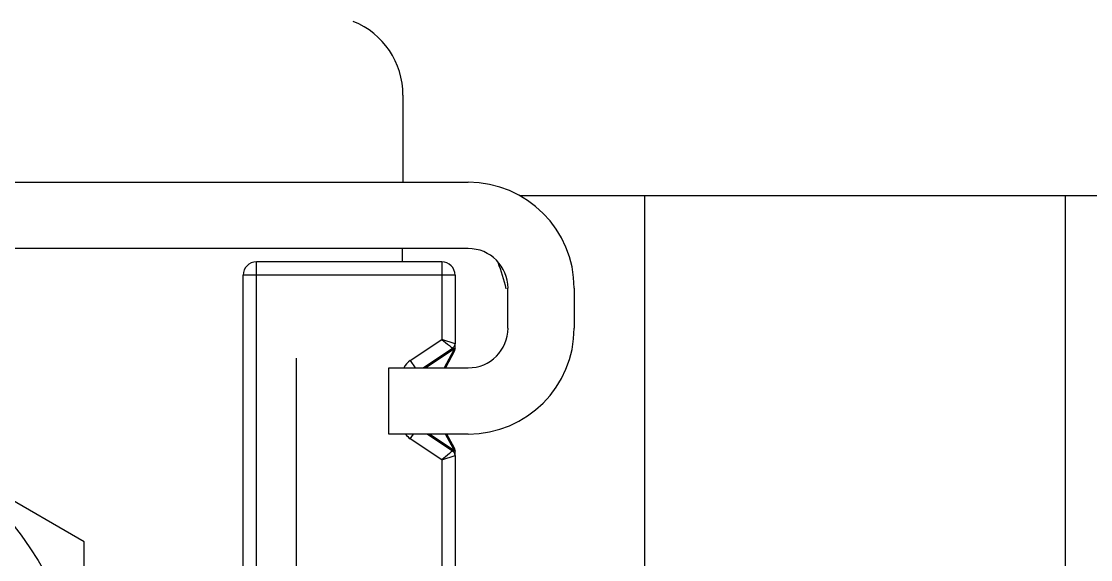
# Model space of a CAD drawing. Extents: x 27938 to 650306, y -92720 to 1524912.
# Drawn here: x 293919.2 to 294278.4, y 822648.8 to 822829.5 of the extents above; entities that cross this region are included whole.
import ezdxf

# ---------------------------------------------------------------- set-up
doc = ezdxf.new("R2010")
doc.units = 0
doc.header["$LTSCALE"] = 1000
doc.header["$MEASUREMENT"] = 0

msp = doc.modelspace()

# ---------------------------------------------------------------- linework, layer by layer
at = {"linetype": 'Continuous'}
for p, q in [((294047.37, 822804.76), (294047.37, 822775.48)), ((293775.7, 822775.48), (294069.32, 822775.48)), ((294086.55, 822771.03), (297442.35, 822771.03)), ((294128.59, 822637.57), (294128.59, 822771.03)), ((294269.94, 822637.57), (294269.94, 822771.03)), ((294069.32, 822753.24), (293775.7, 822753.24)), ((294047.07, 822753.24), (294047.07, 822748.79)), ((293998.14, 822618.6), (293998.14, 822748.79)), ((294060.42, 822748.79), (293998.14, 822748.79)), ((294060.42, 822748.79), (294060.42, 822722.7)), ((293993.69, 822615.42), (293993.69, 822744.34)), ((294064.87, 822744.34), (293993.69, 822744.34)), ((294064.87, 822744.34), (294064.87, 822721.27)), ((294082.66, 822726.54), (294082.66, 822739.89)), ((294104.91, 822739.89), (294104.91, 822726.54)), ((294049.85, 822715.65), (294060.42, 822722.7)), ((294064.87, 822721.27), (294060.42, 822722.7)), ((294054.19, 822713.2), (294064.07, 822719.79)), ((294064.36, 822719.38), (294055.1, 822713.2)), ((294064.36, 822719.06), (294061.22, 822713.2)), ((294064.71, 822718.88), (294061.66, 822713.2)), ((294064.36, 822719.38), (294064.36, 822719.06)), ((294064.36, 822719.06), (294064.71, 822718.88)), ((294064.59, 822719.16), (294064.4, 822719.08)), ((294064.87, 822719.51), (294064.87, 822721.24)), ((293940.3, 822654.73), (293833.53, 822716.37)), ((294011.59, 822544.12), (294011.59, 822716.43)), ((294049.85, 822715.65), (294051.48, 822713.2)), ((294042.62, 822690.95), (294042.62, 822713.2)), ((294042.62, 822713.2), (294069.32, 822713.2)), ((294069.32, 822690.95), (294042.62, 822690.95)), ((294049.85, 822689.39), (294050.89, 822690.95)), ((294064.07, 822685.25), (294055.52, 822690.95)), ((294056.43, 822690.95), (294064.36, 822685.67)), ((294064.36, 822685.98), (294061.7, 822690.95)), ((294064.71, 822686.16), (294062.14, 822690.95)), ((294060.42, 822682.34), (294049.85, 822689.39)), ((294064.71, 822686.16), (294064.36, 822685.98)), ((294060.42, 822682.34), (294064.87, 822683.77)), ((294064.36, 822685.98), (294064.36, 822685.67)), ((294064.59, 822685.88), (294064.4, 822685.96)), ((294064.87, 822683.8), (294064.87, 822685.53)), ((294064.87, 822683.77), (294064.87, 822500.97)), ((294060.42, 822682.34), (294060.42, 822503.82)), ((293940.3, 822531.44), (293940.3, 822654.73))]:
    msp.add_line(p, q, dxfattribs=at)
msp.add_circle((293833.53, 822593.08), 106.77, dxfattribs=at)
for centre, radius, start, end in [((294020.68, 822804.76), 26.69, 0, 67.9757), ((294069.32, 822739.89), 35.59, 0, 90), ((294069.32, 822739.89), 13.35, 0, 90), ((293998.14, 822744.34), 4.45, 90, 180), ((294060.42, 822744.34), 4.45, 0, 90), ((293995.91, 822717.65), 88.97, 14.375, 20.3315), ((294069.32, 822726.54), 35.59, 270, 0), ((294069.32, 822726.54), 13.35, 270, 0), ((294063.09, 822721.27), 1.78, 303.6901, 0), ((294063.82, 822720.66), 1.68, 288.7744, 290.2094), ((294064.11, 822720.03), 0.995, 298.7138, 301.9), ((294063.53, 822719.51), 1.33, 331.8161, 0), ((294053.3, 822710.47), 6.23, 123.6901, 153.8796), ((294053.3, 822694.58), 6.23, 215.8766, 236.3099), ((294063.53, 822685.53), 1.33, 0, 28.1839), ((294063.09, 822683.77), 1.78, 0, 56.3099), ((294063.82, 822684.38), 1.68, 69.7941, 71.2334), ((294064.11, 822685.01), 0.995, 58.1081, 61.2843)]:
    msp.add_arc(centre, radius, start, end, dxfattribs=at)
for points, knots in [([(294060.42, 822722.7), (294061.27, 822722.02), (294062.52, 822721.09), (294063.68, 822720.04), (294064.07, 822719.79)], [0, 0, 0, 0, 0.698346, 1, 1, 1, 1]), ([(294064.07, 822719.79), (294064.14, 822719.83), (294064.45, 822719.9), (294064.39, 822719.52), (294064.36, 822719.38)], [0, 0, 0, 0, 0.346904, 1, 1, 1, 1]), ([(294064.36, 822719.38), (294064.41, 822719.39), (294064.58, 822719.46), (294064.74, 822719.55), (294064.81, 822719.65)], [0, 0, 0, 0, 0.29815, 1, 1, 1, 1]), ([(294064.81, 822719.65), (294064.83, 822719.68), (294064.86, 822719.73), (294064.87, 822719.79), (294064.87, 822719.82)], [0, 0, 0, 0, 0.519543, 1, 1, 1, 1]), ([(294064.07, 822685.25), (294063.68, 822685), (294062.52, 822683.95), (294061.27, 822683.02), (294060.42, 822682.34)], [0, 0, 0, 0, 0.301655, 1, 1, 1, 1]), ([(294064.36, 822685.67), (294064.39, 822685.52), (294064.45, 822685.14), (294064.14, 822685.21), (294064.07, 822685.25)], [0, 0, 0, 0, 0.652586, 1, 1, 1, 1]), ([(294064.36, 822685.67), (294064.41, 822685.65), (294064.58, 822685.59), (294064.74, 822685.49), (294064.81, 822685.39)], [0, 0, 0, 0, 0.298151, 1, 1, 1, 1]), ([(294064.81, 822685.39), (294064.83, 822685.36), (294064.86, 822685.31), (294064.87, 822685.25), (294064.87, 822685.22)], [0, 0, 0, 0, 0.519447, 1, 1, 1, 1])]:
    msp.add_open_spline(points, degree=3, knots=knots, dxfattribs=at)
for points in [[(294064.87, 822719.51), (294064.87, 822719.38), (294064.75, 822719.26), (294064.63, 822719.19)], [(294064.87, 822685.53), (294064.87, 822685.66), (294064.75, 822685.78), (294064.63, 822685.85)]]:
    msp.add_open_spline(points, degree=3, dxfattribs=at)

doc.saveas('drawing.dxf')
